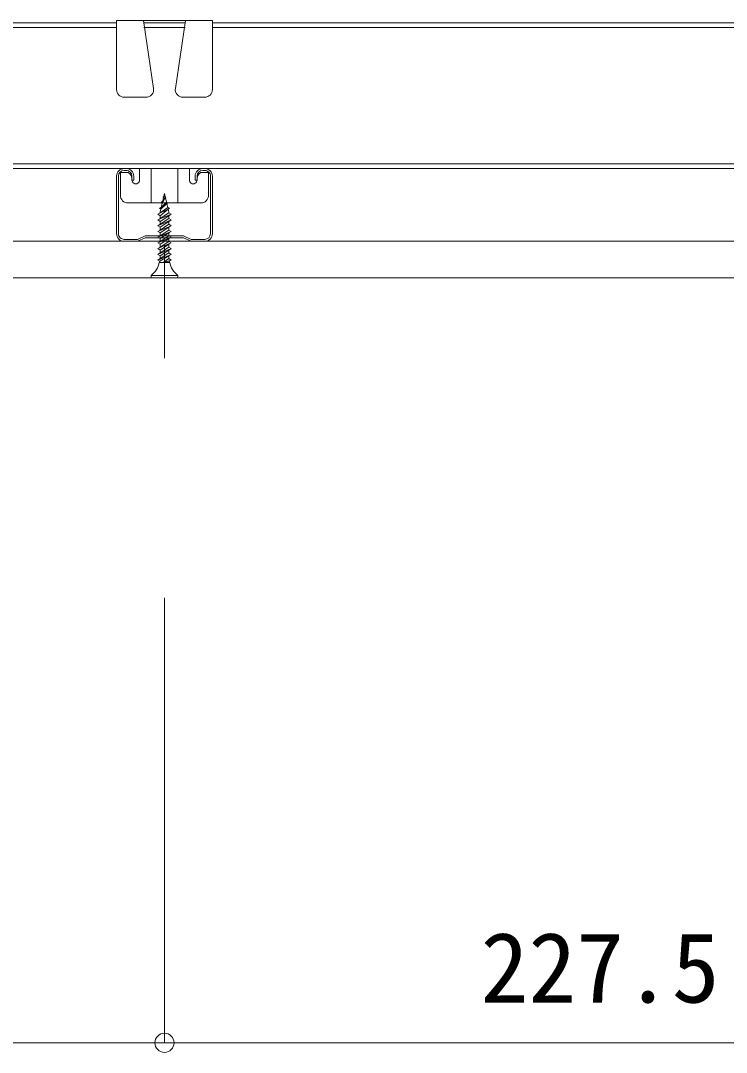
# Model space of a CAD drawing. Units: millimetres, scale not verified. Extents: x -2060 to 1861, y -4765 to 1286.
# Drawn here: x 859.8 to 1044, y -2694.8 to -2425.5 of the extents above; entities that cross this region are included whole.
import ezdxf
from ezdxf.enums import TextEntityAlignment as Align

# ---------------------------------------------------------------- set-up
doc = ezdxf.new("R2010")
doc.units = ezdxf.units.MM
doc.header["$LTSCALE"] = 10
doc.header["$PDMODE"] = 32
doc.header["$PDSIZE"] = 5
for name, color, linetype, lineweight in [('4-0_通り芯', 4, 'Continuous', 18), ('4-2_下地１', 5, 'Continuous', 18), ('4-4_仕上１', 2, 'Continuous', 18), ('4-5_仕上２', 3, 'Continuous', 18), ('4-6_寸法', 4, 'Continuous', 18)]:
    doc.layers.add(name, color=color, linetype=linetype, lineweight=lineweight)
doc.styles.add('ＭＳ ゴシック', font='')
doc.styles.get('ＭＳ ゴシック').set_extended_font_data('MS Gothic')

msp = doc.modelspace()

# ---------------------------------------------------------------- linework, layer by layer
at = {"layer": '4-0_通り芯'}
for p, q in [((896.51, -2473.04), (897.72, -2471.55)), ((896.75, -2473.18), (897.44, -2471.9)), ((896.89, -2472.58), (897.1, -2471.63)), ((897.1, -2471.63), (896.96, -2471.55)), ((897.54, -2471.44), (897.09, -2472.32)), ((897.16, -2471.39), (897.34, -2470.59)), ((897.54, -2471.44), (897.34, -2470.59)), ((897.54, -2471.44), (897.72, -2471.55)), ((897.87, -2472.86), (897.6, -2471.7)), ((895.59, -2476.03), (898.64, -2474.53)), ((896.05, -2474.53), (898.18, -2473.04)), ((896.49, -2474.28), (896.05, -2474.53)), ((896.39, -2474.73), (896.05, -2474.53)), ((898.19, -2474.28), (896.24, -2475.65)), ((896.24, -2476.4), (898.3, -2474.73)), ((896.24, -2475.36), (896.39, -2474.73)), ((896.39, -2474.73), (897.94, -2473.18)), ((897.87, -2472.86), (896.49, -2474.28)), ((896.49, -2474.28), (896.75, -2473.18)), ((896.75, -2473.18), (896.51, -2473.04)), ((897.87, -2472.86), (898.18, -2473.04)), ((897.94, -2473.18), (898.18, -2473.04)), ((898.19, -2474.28), (897.94, -2473.18)), ((898.19, -2474.28), (898.64, -2474.53)), ((898.3, -2474.73), (898.64, -2474.53)), ((898.44, -2475.36), (898.3, -2474.73)), ((896.24, -2475.65), (895.59, -2476.03)), ((895.59, -2477.52), (899.09, -2476.03)), ((896.24, -2476.4), (895.59, -2476.03)), ((896.24, -2477.15), (895.59, -2477.52)), ((895.59, -2479.02), (899.09, -2477.52)), ((896.24, -2477.9), (895.59, -2477.52)), ((896.24, -2475.65), (896.24, -2475.36)), ((898.44, -2475.65), (896.24, -2477.15)), ((896.24, -2477.9), (898.44, -2476.4)), ((896.24, -2477.15), (896.24, -2476.4)), ((898.44, -2477.15), (896.24, -2478.64)), ((898.44, -2475.65), (898.44, -2475.36)), ((898.44, -2475.65), (899.09, -2476.03)), ((898.44, -2476.4), (899.09, -2476.03)), ((898.44, -2477.15), (898.44, -2476.4)), ((898.44, -2477.15), (899.09, -2477.52)), ((898.44, -2477.9), (899.09, -2477.52)), ((896.24, -2478.64), (895.59, -2479.02)), ((895.59, -2480.51), (899.09, -2479.02)), ((896.24, -2479.39), (895.59, -2479.02)), ((896.24, -2480.14), (895.59, -2480.51)), ((896.24, -2479.39), (898.44, -2477.9)), ((896.24, -2478.64), (896.24, -2477.9)), ((898.44, -2478.64), (896.24, -2480.14)), ((896.24, -2480.89), (898.44, -2479.39)), ((896.24, -2480.14), (896.24, -2479.39)), ((898.44, -2480.14), (896.24, -2481.63)), ((898.44, -2478.64), (898.44, -2477.9)), ((898.44, -2478.64), (899.09, -2479.02)), ((898.44, -2479.39), (899.09, -2479.02)), ((898.44, -2480.14), (898.44, -2479.39)), ((898.44, -2480.14), (899.09, -2480.51)), ((895.59, -2482.01), (899.09, -2480.51)), ((896.24, -2480.89), (895.59, -2480.51)), ((896.24, -2481.63), (895.59, -2482.01)), ((896.24, -2482.38), (895.59, -2482.01)), ((895.59, -2483.5), (899.09, -2482.01)), ((896.24, -2482.38), (898.44, -2480.89)), ((896.24, -2481.63), (896.24, -2480.89)), ((898.44, -2481.63), (896.24, -2483.12)), ((896.24, -2483.87), (898.44, -2482.38)), ((896.24, -2483.12), (896.24, -2482.38)), ((898.44, -2480.89), (899.09, -2480.51)), ((898.44, -2481.63), (898.44, -2480.89)), ((898.44, -2481.63), (899.09, -2482.01)), ((898.44, -2482.38), (899.09, -2482.01)), ((898.44, -2483.12), (898.44, -2482.38)), ((896.24, -2483.12), (895.59, -2483.5)), ((896.24, -2483.87), (895.59, -2483.5)), ((895.59, -2484.99), (899.09, -2483.5)), ((896.24, -2484.62), (895.59, -2484.99)), ((896.24, -2485.37), (895.59, -2484.99)), ((895.59, -2486.49), (899.09, -2484.99)), ((898.44, -2483.12), (896.24, -2484.62)), ((896.24, -2485.37), (898.44, -2483.87)), ((896.24, -2484.62), (896.24, -2483.87)), ((898.44, -2484.62), (896.24, -2486.11)), ((896.24, -2486.86), (898.44, -2485.37)), ((896.24, -2486.11), (896.24, -2485.37)), ((897.34, -2484.09), (897.34, -2513.59)), ((898.44, -2483.12), (899.09, -2483.5)), ((898.44, -2483.87), (899.09, -2483.5)), ((898.44, -2484.62), (898.44, -2483.87)), ((898.44, -2484.62), (899.09, -2484.99)), ((898.44, -2485.37), (899.09, -2484.99)), ((898.44, -2486.11), (898.44, -2485.37)), ((896.24, -2486.11), (895.59, -2486.49)), ((896.24, -2486.86), (895.59, -2486.49)), ((895.59, -2487.98), (899.09, -2486.49)), ((896.24, -2487.61), (895.59, -2487.98)), ((896.14, -2488.3), (895.59, -2487.98)), ((895.97, -2488.59), (896.14, -2488.3)), ((896.14, -2488.3), (898.44, -2486.86)), ((898.44, -2486.11), (896.24, -2487.61)), ((896.24, -2487.61), (896.24, -2486.86)), ((896.99, -2488.59), (898.44, -2487.61)), ((899.09, -2487.98), (896.99, -2488.59)), ((898.44, -2486.11), (899.09, -2486.49)), ((898.44, -2486.86), (899.09, -2486.49)), ((898.44, -2487.61), (898.44, -2486.86)), ((898.44, -2487.61), (899.09, -2487.98)), ((898.55, -2488.3), (899.09, -2487.98)), ((895.97, -2488.59), (898.72, -2488.59)), ((893.84, -2492.39), (893.84, -2492.1)), ((900.81, -2491.99), (893.87, -2491.99)), ((900.64, -2492.59), (894.04, -2492.59)), ((900.84, -2492.39), (900.84, -2492.1))]:
    msp.add_line(p, q, dxfattribs=at)
for points in [[(896.96, -2471.55), (897.02, -2471.51), (897.07, -2471.47), (897.11, -2471.43), (897.16, -2471.39), (897.26, -2471.23), (897.32, -2471.03), (897.34, -2470.82), (897.34, -2470.59)], [(897.1, -2471.63), (897.12, -2471.61), (897.13, -2471.6), (897.14, -2471.59), (897.16, -2471.57), (897.28, -2471.37), (897.34, -2471.13), (897.35, -2470.87), (897.34, -2470.59)], [(898.72, -2488.59), (898.55, -2488.3), (896.99, -2488.59)]]:
    msp.add_lwpolyline(points, dxfattribs=at)
for centre, radius, start, end in [((891.02, -2487.87), 5, 305.5507, 351.6448), ((903.67, -2487.87), 5, 188.3552, 234.4493), ((894.04, -2492.1), 0.2, 125.5507, 180), ((894.04, -2492.39), 0.2, 180, 270), ((900.64, -2492.39), 0.2, 270, 0), ((900.64, -2492.1), 0.2, 0, 54.4493)]:
    msp.add_arc(centre, radius, start, end, dxfattribs=at)
at = {"layer": '4-2_下地１'}
for p, q in [((694.34, -2426.09), (884.84, -2426.09)), ((891.93, -2426.09), (902.75, -2426.09)), ((909.84, -2426.09), (1100.34, -2426.09)), ((694.34, -2427.29), (884.84, -2427.29)), ((891.93, -2427.29), (902.75, -2427.29)), ((909.84, -2427.29), (1100.34, -2427.29)), ((688.84, -2462.89), (1105.84, -2462.89)), ((688.84, -2464.09), (1105.84, -2464.09))]:
    msp.add_line(p, q, dxfattribs=at)
at = {"layer": '4-4_仕上１'}
msp.add_line((-1377.66, -2492.59), (1352.34, -2492.59), dxfattribs=at)
msp.add_lwpolyline([(-1506.66, -2484.32), (-1377.66, -2483.09), (1352.34, -2483.09)], dxfattribs=at)
at = {"layer": '4-5_仕上２'}
for p, q in [((884.84, -2425.49), (909.84, -2425.49)), ((884.84, -2443.49), (884.84, -2425.49)), ((885.34, -2425.49), (909.34, -2425.49)), ((894.5, -2443.2), (891.84, -2425.49)), ((891.93, -2426.09), (902.75, -2426.09)), ((900.19, -2443.2), (902.84, -2425.49)), ((909.84, -2443.49), (909.84, -2425.49)), ((886.84, -2445.49), (892.52, -2445.49)), ((907.84, -2445.49), (902.17, -2445.49)), ((886.84, -2464.09), (887.34, -2464.09)), ((890.84, -2467.09), (890.84, -2464.09)), ((893.84, -2473.09), (893.84, -2464.09)), ((900.84, -2473.09), (900.84, -2464.09)), ((903.84, -2467.09), (903.84, -2464.09)), ((907.34, -2464.09), (907.84, -2464.09)), ((884.84, -2481.09), (884.84, -2466.09)), ((885.34, -2481.09), (885.34, -2466.09)), ((885.84, -2471.09), (885.84, -2465.09)), ((885.84, -2465.09), (887.84, -2465.09)), ((886.84, -2464.59), (887.34, -2464.59)), ((888.84, -2467.09), (888.84, -2466.09)), ((889.34, -2467.09), (889.34, -2466.09)), ((905.34, -2467.09), (905.34, -2466.09)), ((905.84, -2467.09), (905.84, -2466.09)), ((906.84, -2465.09), (908.84, -2465.09)), ((907.34, -2464.59), (907.84, -2464.59)), ((908.84, -2471.09), (908.84, -2465.09)), ((909.34, -2481.13), (909.34, -2466.09)), ((909.84, -2481.09), (909.84, -2466.09)), ((888.84, -2467.09), (889.34, -2467.09)), ((905.34, -2467.09), (905.84, -2467.09)), ((887.84, -2473.09), (906.84, -2473.09)), ((886.84, -2482.59), (890.34, -2482.59)), ((888.33, -2482.59), (890.34, -2482.59)), ((890.34, -2482.59), (892.34, -2481.66)), ((890.34, -2483.09), (892.34, -2482.16)), ((892.34, -2481.66), (902.34, -2481.66)), ((892.34, -2482.16), (902.34, -2482.16)), ((886.84, -2483.09), (890.34, -2483.09)), ((888.33, -2483.09), (890.34, -2483.09))]:
    msp.add_line(p, q, dxfattribs=at)
for points in [[(902.34, -2481.66), (904.34, -2482.59), (907.84, -2482.59)], [(902.34, -2482.16), (904.34, -2483.09), (907.84, -2483.09)]]:
    msp.add_lwpolyline(points, dxfattribs=at)
for centre, radius, start, end in [((886.84, -2443.49), 2, 180, 270), ((892.52, -2443.49), 2, 270, 8.5308), ((902.17, -2443.49), 2, 171.4692, 270), ((907.84, -2443.49), 2, 270, 0), ((886.84, -2466.09), 2, 90.0002, 179.9998), ((887.34, -2466.09), 2, 0, 90.0002), ((907.34, -2466.09), 2, 90.0002, 179.9998), ((907.84, -2466.09), 2, 0, 90.0002), ((886.84, -2466.09), 1.5, 90.0002, 179.9998), ((887.34, -2466.09), 1.5, 0, 90.0002), ((886.86, -2466.83), 2, 352.5759, 60.5559), ((886.86, -2466.83), 2, 352.5759, 60.5559), ((886.86, -2466.83), 2, 352.5759, 60.5559), ((907.82, -2466.83), 2, 119.4457, 187.4242), ((907.34, -2466.09), 1.5, 90.0002, 179.9998), ((907.84, -2466.09), 1.5, 0, 90.0002), ((889.84, -2467.09), 1, 179.9998, 0), ((889.84, -2467.09), 1, 179.9998, 0), ((904.84, -2467.09), 1, 179.9998, 0), ((887.84, -2471.09), 2, 179.9998, 270.0001), ((906.84, -2471.09), 2, 270.0001, 0), ((886.84, -2481.09), 2, 179.9998, 270.0001), ((886.84, -2481.09), 1.5, 179.9998, 270.0001), ((907.84, -2481.09), 2, 270.0001, 0), ((907.84, -2481.09), 1.5, 270.0001, 358.4989)]:
    msp.add_arc(centre, radius, start, end, dxfattribs=at)
at = {"layer": '4-6_寸法'}
msp.add_line((897.34, -2692.29), (897.34, -2576.17), dxfattribs=at)
at = {"layer": '4-6_寸法', "color": 7}
for p, q in [((669.84, -2692.29), (897.34, -2692.29)), ((897.34, -2692.29), (1124.84, -2692.29))]:
    msp.add_line(p, q, dxfattribs=at)
at = {"layer": '4-6_寸法'}
msp.add_point((897.34, -2692.29), dxfattribs=at)

# ---------------------------------------------------------------- texts
at = {"layer": '4-6_寸法', "style": 'ＭＳ ゴシック'}
msp.add_text('227.5', height=18.33, dxfattribs=at).set_placement((979.84, -2687.29), align=Align.BOTTOM_LEFT)

doc.saveas('drawing.dxf')
